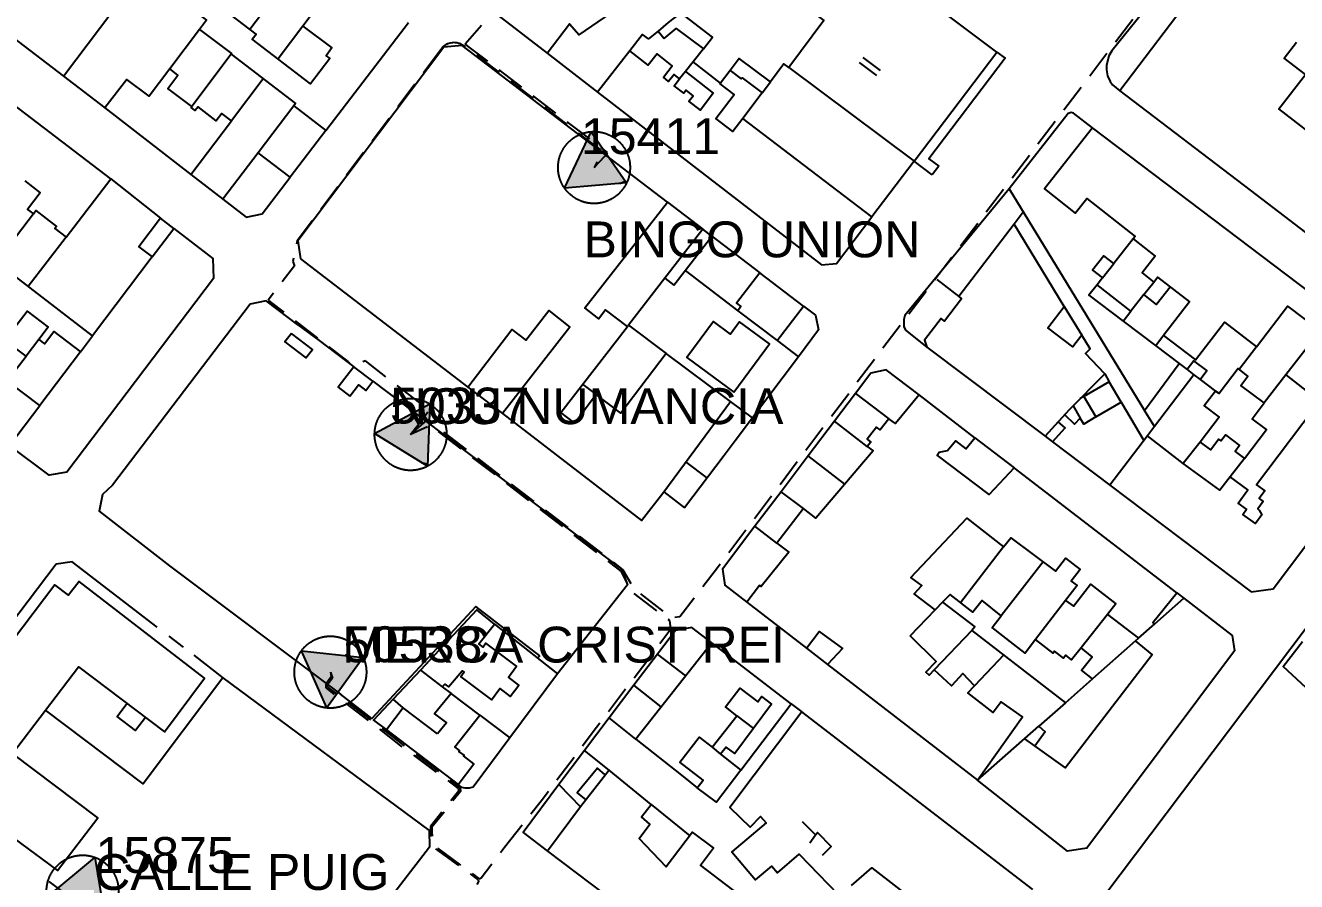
# Model space of a CAD drawing. Header units: millimetres. Extents: x 487814 to 495125, y 4392873 to 4398925.
# Drawn here: x 491716 to 491999.4, y 4396123.3 to 4396314.3 of the extents above; entities that cross this region are included whole.
import ezdxf
from ezdxf.enums import TextEntityAlignment as Align

# ---------------------------------------------------------------- set-up
doc = ezdxf.new("R2010")
doc.units = ezdxf.units.MM
doc.linetypes.add('TRAZOS2', pattern=[9.525, 6.35, -3.175])
for name, color, linetype in [('Cartografia_Base', 8, 'Continuous'), ('Centro_de_Distribucion_posicion', 5, 'Continuous'), ('Centro_de_Distribucion_rotulo', 7, 'Continuous'), ('Centro_de_Distribucion_rotulo_alias', 7, 'Continuous'), ('Tramo_MT__15_S_E_Trazado', 5, 'TRAZOS2')]:
    doc.layers.add(name, color=color, linetype=linetype)
doc.styles.get("Standard").update_dxf_attribs({"font": 'arial.ttf'})

# ---------------------------------------------------------------- blocks, each defined once
blk = doc.blocks.new('CD_EMPRESA_NEW')
blk.add_hatch(color=256).paths.add_polyline_path([(0, 1.003), (0.871, -0.497), (-0.872, -0.496)])
at = {"linetype": 'Continuous'}
for p, q in [((0.102, 0.828), (-0.027, 0.957)), ((-0.872, -0.496), (-0.872, -0.496))]:
    blk.add_line(p, q, dxfattribs=at)
at = {"flags": 128}
for points in [[(1.003, 0), (1.003, -0.011), (1.003, -0.022), (1.003, -0.034), (1.002, -0.045), (1.002, -0.056), (1.001, -0.067), (1, -0.079), (0.999, -0.09), (0.998, -0.102), (0.997, -0.113), (0.996, -0.125), (0.994, -0.136), (0.992, -0.148), (0.991, -0.159), (0.989, -0.171), (0.987, -0.183), (0.984, -0.194), (0.982, -0.206), (0.979, -0.218), (0.977, -0.229), (0.974, -0.241), (0.971, -0.253), (0.968, -0.264), (0.965, -0.276), (0.961, -0.288), (0.958, -0.299), (0.954, -0.311), (0.95, -0.323), (0.946, -0.335), (0.942, -0.346), (0.937, -0.358), (0.933, -0.369), (0.928, -0.381), (0.923, -0.392), (0.918, -0.404), (0.913, -0.415), (0.908, -0.427), (0.903, -0.438), (0.897, -0.45), (0.891, -0.461), (0.885, -0.472), (0.879, -0.483), (0.873, -0.494), (0.867, -0.505), (0.86, -0.516), (0.854, -0.527), (0.847, -0.538), (0.84, -0.549), (0.833, -0.56), (0.825, -0.57), (0.818, -0.581), (0.81, -0.591), (0.803, -0.602), (0.795, -0.612), (0.787, -0.622), (0.779, -0.632), (0.771, -0.642), (0.762, -0.652), (0.754, -0.662), (0.745, -0.672), (0.737, -0.681), (0.728, -0.691), (0.719, -0.7), (0.709, -0.709), (0.7, -0.719), (0.691, -0.728), (0.681, -0.737), (0.672, -0.745), (0.662, -0.754), (0.652, -0.762), (0.642, -0.771), (0.632, -0.779), (0.622, -0.787), (0.612, -0.795), (0.602, -0.803), (0.591, -0.81), (0.581, -0.818), (0.57, -0.825), (0.56, -0.833), (0.549, -0.84), (0.538, -0.847), (0.527, -0.854), (0.516, -0.86), (0.505, -0.867), (0.494, -0.873), (0.483, -0.879), (0.472, -0.885), (0.461, -0.891), (0.45, -0.897), (0.438, -0.903), (0.427, -0.908), (0.415, -0.913), (0.404, -0.918), (0.392, -0.923), (0.381, -0.928), (0.369, -0.933), (0.358, -0.937), (0.346, -0.942), (0.335, -0.946), (0.323, -0.95), (0.311, -0.954), (0.299, -0.958), (0.288, -0.961), (0.276, -0.965), (0.264, -0.968), (0.253, -0.971), (0.241, -0.974), (0.229, -0.977), (0.218, -0.979), (0.206, -0.982), (0.194, -0.984), (0.183, -0.987), (0.171, -0.989), (0.159, -0.991), (0.148, -0.992), (0.136, -0.994), (0.125, -0.996), (0.113, -0.997), (0.102, -0.998), (0.09, -0.999), (0.079, -1), (0.067, -1.001), (0.056, -1.002), (0.045, -1.002), (0.034, -1.003), (0.022, -1.003), (0.011, -1.003), (0, -1.003), (-0.011, -1.003), (-0.022, -1.003), (-0.034, -1.003), (-0.045, -1.002), (-0.056, -1.002), (-0.067, -1.001), (-0.079, -1), (-0.09, -0.999), (-0.102, -0.998), (-0.113, -0.997), (-0.125, -0.996), (-0.136, -0.994), (-0.148, -0.992), (-0.159, -0.991), (-0.171, -0.989), (-0.183, -0.987), (-0.194, -0.984), (-0.206, -0.982), (-0.218, -0.979), (-0.229, -0.977), (-0.241, -0.974), (-0.253, -0.971), (-0.264, -0.968), (-0.276, -0.965), (-0.288, -0.961), (-0.299, -0.958), (-0.311, -0.954), (-0.323, -0.95), (-0.335, -0.946), (-0.346, -0.942), (-0.358, -0.937), (-0.369, -0.933), (-0.381, -0.928), (-0.392, -0.923), (-0.404, -0.918), (-0.415, -0.913), (-0.427, -0.908), (-0.438, -0.903), (-0.45, -0.897), (-0.461, -0.891), (-0.472, -0.885), (-0.483, -0.879), (-0.494, -0.873), (-0.505, -0.867), (-0.516, -0.86), (-0.527, -0.854), (-0.538, -0.847), (-0.549, -0.84), (-0.56, -0.833), (-0.57, -0.825), (-0.581, -0.818), (-0.591, -0.81), (-0.602, -0.803), (-0.612, -0.795), (-0.622, -0.787), (-0.632, -0.779), (-0.642, -0.771), (-0.652, -0.762), (-0.662, -0.754), (-0.672, -0.745), (-0.681, -0.737), (-0.691, -0.728), (-0.7, -0.719), (-0.709, -0.709), (-0.719, -0.7), (-0.728, -0.691), (-0.737, -0.681), (-0.745, -0.672), (-0.754, -0.662), (-0.762, -0.652), (-0.771, -0.642), (-0.779, -0.632), (-0.787, -0.622), (-0.795, -0.612), (-0.803, -0.602), (-0.81, -0.591), (-0.818, -0.581), (-0.825, -0.57), (-0.833, -0.56), (-0.84, -0.549), (-0.847, -0.538), (-0.854, -0.527), (-0.86, -0.516), (-0.867, -0.505), (-0.873, -0.494), (-0.879, -0.483), (-0.885, -0.472), (-0.891, -0.461), (-0.897, -0.45), (-0.903, -0.438), (-0.908, -0.427), (-0.913, -0.415), (-0.918, -0.404), (-0.923, -0.392), (-0.928, -0.381), (-0.933, -0.369), (-0.937, -0.358), (-0.942, -0.346), (-0.946, -0.335), (-0.95, -0.323), (-0.954, -0.311), (-0.958, -0.299), (-0.961, -0.288), (-0.965, -0.276), (-0.968, -0.264), (-0.971, -0.253), (-0.974, -0.241), (-0.977, -0.229), (-0.979, -0.218), (-0.982, -0.206), (-0.984, -0.194), (-0.987, -0.183), (-0.989, -0.171), (-0.991, -0.159), (-0.992, -0.148), (-0.994, -0.136), (-0.996, -0.125), (-0.997, -0.113), (-0.998, -0.102), (-0.999, -0.09), (-1, -0.079), (-1.001, -0.067), (-1.002, -0.056), (-1.002, -0.045), (-1.003, -0.034), (-1.003, -0.022), (-1.003, -0.011), (-1.003, 0), (-1.003, 0.011), (-1.003, 0.022), (-1.003, 0.034), (-1.002, 0.045), (-1.002, 0.056), (-1.001, 0.067), (-1, 0.079), (-0.999, 0.09), (-0.998, 0.102), (-0.997, 0.113), (-0.996, 0.125), (-0.994, 0.136), (-0.992, 0.148), (-0.991, 0.159), (-0.989, 0.171), (-0.987, 0.183), (-0.984, 0.194), (-0.982, 0.206), (-0.979, 0.218), (-0.977, 0.229), (-0.974, 0.241), (-0.971, 0.253), (-0.968, 0.264), (-0.965, 0.276), (-0.961, 0.288), (-0.958, 0.299), (-0.954, 0.311), (-0.95, 0.323), (-0.946, 0.335), (-0.942, 0.346), (-0.937, 0.358), (-0.933, 0.369), (-0.928, 0.381), (-0.923, 0.392), (-0.918, 0.404), (-0.913, 0.415), (-0.908, 0.427), (-0.903, 0.438), (-0.897, 0.45), (-0.891, 0.461), (-0.885, 0.472), (-0.879, 0.483), (-0.873, 0.494), (-0.867, 0.505), (-0.86, 0.516), (-0.854, 0.527), (-0.847, 0.538), (-0.84, 0.549), (-0.833, 0.56), (-0.825, 0.57), (-0.818, 0.581), (-0.81, 0.591), (-0.803, 0.602), (-0.795, 0.612), (-0.787, 0.622), (-0.779, 0.632), (-0.771, 0.642), (-0.762, 0.652), (-0.754, 0.662), (-0.745, 0.672), (-0.737, 0.681), (-0.728, 0.691), (-0.719, 0.7), (-0.709, 0.709), (-0.7, 0.719), (-0.691, 0.728), (-0.681, 0.737), (-0.672, 0.745), (-0.662, 0.754), (-0.652, 0.762), (-0.642, 0.771), (-0.632, 0.779), (-0.622, 0.787), (-0.612, 0.795), (-0.602, 0.803), (-0.591, 0.81), (-0.581, 0.818), (-0.57, 0.825), (-0.56, 0.833), (-0.549, 0.84), (-0.538, 0.847), (-0.527, 0.854), (-0.516, 0.86), (-0.505, 0.867), (-0.494, 0.873), (-0.483, 0.879), (-0.472, 0.885), (-0.461, 0.891), (-0.45, 0.897), (-0.438, 0.903), (-0.427, 0.908), (-0.415, 0.913), (-0.404, 0.918), (-0.392, 0.923), (-0.381, 0.928), (-0.369, 0.933), (-0.358, 0.937), (-0.346, 0.942), (-0.335, 0.946), (-0.323, 0.95), (-0.311, 0.954), (-0.299, 0.958), (-0.288, 0.961), (-0.276, 0.965), (-0.264, 0.968), (-0.253, 0.971), (-0.241, 0.974), (-0.229, 0.977), (-0.218, 0.979), (-0.206, 0.982), (-0.194, 0.984), (-0.183, 0.987), (-0.171, 0.989), (-0.159, 0.991), (-0.148, 0.992), (-0.136, 0.994), (-0.125, 0.996), (-0.113, 0.997), (-0.102, 0.998), (-0.09, 0.999), (-0.079, 1), (-0.067, 1.001), (-0.056, 1.002), (-0.045, 1.002), (-0.034, 1.003), (-0.022, 1.003), (-0.011, 1.003), (0, 1.003), (0.011, 1.003), (0.022, 1.003), (0.034, 1.003), (0.045, 1.002), (0.056, 1.002), (0.067, 1.001), (0.079, 1), (0.09, 0.999), (0.102, 0.998), (0.113, 0.997), (0.125, 0.996), (0.136, 0.994), (0.148, 0.992), (0.159, 0.991), (0.171, 0.989), (0.183, 0.987), (0.194, 0.984), (0.206, 0.982), (0.218, 0.979), (0.229, 0.977), (0.241, 0.974), (0.253, 0.971), (0.264, 0.968), (0.276, 0.965), (0.288, 0.961), (0.299, 0.958), (0.311, 0.954), (0.323, 0.95), (0.335, 0.946), (0.346, 0.942), (0.358, 0.937), (0.369, 0.933), (0.381, 0.928), (0.392, 0.923), (0.404, 0.918), (0.415, 0.913), (0.427, 0.908), (0.438, 0.903), (0.45, 0.897), (0.461, 0.891), (0.472, 0.885), (0.483, 0.879), (0.494, 0.873), (0.505, 0.867), (0.516, 0.86), (0.527, 0.854), (0.538, 0.847), (0.549, 0.84), (0.56, 0.833), (0.57, 0.825), (0.581, 0.818), (0.591, 0.81), (0.602, 0.803), (0.612, 0.795), (0.622, 0.787), (0.632, 0.779), (0.642, 0.771), (0.652, 0.762), (0.662, 0.754), (0.672, 0.745), (0.681, 0.737), (0.691, 0.728), (0.7, 0.719), (0.709, 0.709), (0.719, 0.7), (0.728, 0.691), (0.737, 0.681), (0.745, 0.672), (0.754, 0.662), (0.762, 0.652), (0.771, 0.642), (0.779, 0.632), (0.787, 0.622), (0.795, 0.612), (0.803, 0.602), (0.81, 0.591), (0.818, 0.581), (0.825, 0.57), (0.833, 0.56), (0.84, 0.549), (0.847, 0.538), (0.854, 0.527), (0.86, 0.516), (0.867, 0.505), (0.873, 0.494), (0.879, 0.483), (0.885, 0.472), (0.891, 0.461), (0.897, 0.45), (0.903, 0.438), (0.908, 0.427), (0.913, 0.415), (0.918, 0.404), (0.923, 0.392), (0.928, 0.381), (0.933, 0.369), (0.937, 0.358), (0.942, 0.346), (0.946, 0.335), (0.95, 0.323), (0.954, 0.311), (0.958, 0.299), (0.961, 0.288), (0.965, 0.276), (0.968, 0.264), (0.971, 0.253), (0.974, 0.241), (0.977, 0.229), (0.979, 0.218), (0.982, 0.206), (0.984, 0.194), (0.987, 0.183), (0.989, 0.171), (0.991, 0.159), (0.992, 0.148), (0.994, 0.136), (0.996, 0.125), (0.997, 0.113), (0.998, 0.102), (0.999, 0.09), (1, 0.079), (1.001, 0.067), (1.002, 0.056), (1.002, 0.045), (1.003, 0.034), (1.003, 0.022), (1.003, 0.011), (1.003, 0)], [(0, 1.003), (0.871, -0.497), (-0.872, -0.496), (0, 1.003)]]:
    blk.add_lwpolyline(points, dxfattribs=at)

msp = doc.modelspace()

# ---------------------------------------------------------------- linework, layer by layer
at = {"layer": 'Cartografia_Base'}
for p, q in [((491772.57, 4396322.08, 126.55), (491766.02, 4396313.35, 126.54)), ((491754.79, 4396313.38, 126.43), (491748.13, 4396304.54, 126.43)), ((491777.81, 4396314.08, 126.3), (491772.31, 4396306.77, 126.3)), ((491867.11, 4396309.05, 126.67), (491864.8, 4396306.15, 126.62)), ((491761.8, 4396307.83, 126.7), (491753.04, 4396296.18, 128.29)), ((491832.27, 4396308.06, 125.17), (491843.52, 4396299.39, 125.23)), ((491902.63, 4396307.1, 126.16), (491906.53, 4396304.17, 126.16)), ((491863.1, 4396304.01, 125.3), (491861.81, 4396302.37, 125.3)), ((491873.08, 4396304.19, 127.68), (491870.96, 4396301.38, 127.68)), ((491901.81, 4396305.96, 126.16), (491905.7, 4396303.07, 126.16)), ((491724.48, 4396302.93, 127.05), (491733.66, 4396295.87, 127.14)), ((491768.95, 4396302.37, 126.63), (491761.9, 4396292.98, 126.62)), ((491880.23, 4396299.25, 126.64), (491875.89, 4396293.47, 126.64)), ((491775.8, 4396296.33, 126.65), (491767.87, 4396285.87, 127.97)), ((491782.97, 4396290.84, 126.16), (491774.98, 4396280.41, 127.97)), ((491752.87, 4396281.01, 127.11), (491760, 4396275.49, 127.1)), ((491919.58, 4396282.84, 126.85), (491918.15, 4396280.95, 126.85)), ((491734.97, 4396280.01, 126.77), (491746.1, 4396271.25, 126.69)), ((491859.08, 4396274.87, 124.68), (491866.99, 4396268.82, 124.67)), ((491717.73, 4396272.25, 127.34), (491711.34, 4396263.86, 127.35)), ((491938.43, 4396272.61, 130.49), (491936.38, 4396269.9, 130.49)), ((491725.02, 4396267.05, 126.7), (491716.56, 4396256.03, 126.7)), ((491868.99, 4396267.27, 125.12), (491879.71, 4396259.1, 125.12)), ((491962.96, 4396266.65, 125.74), (491958.62, 4396261.14, 125.75)), ((491744.24, 4396262.62, 127.13), (491730.93, 4396245.04, 127.45)), ((491858.49, 4396257.9, 125.73), (491850.42, 4396247.41, 124.42)), ((491863.02, 4396259.61, 124.53), (491874.79, 4396250.64, 127.08)), ((491956.09, 4396257.93, 124.9), (491954.9, 4396256.42, 124.9)), ((491919.13, 4396257.58, 123.61), (491924.05, 4396253.81, 124.09)), ((491965.31, 4396254.23, 125.87), (491962.41, 4396250.52, 125.87)), ((491947.58, 4396251.55, 126.95), (491951.48, 4396245.15, 126.83)), ((491776.73, 4396247.52, 124.37), (491781.43, 4396243.99, 124.37)), ((491850.17, 4396247.12, 124.42), (491850.42, 4396247.41, 124.42)), ((491850.42, 4396247.41, 124.42), (491858.85, 4396241.1, 124.86)), ((491960.69, 4396248.31, 125.87), (491967.97, 4396242.8, 125.87)), ((491718.92, 4396244.23, 127.96), (491716.1, 4396240.49, 127.96)), ((491781.43, 4396243.99, 124.72), (491789.19, 4396238.14, 124.66)), ((491883.53, 4396243.96, 124.2), (491888.28, 4396240.36, 124.16)), ((491969.72, 4396245.1, 125.87), (491967.97, 4396242.8, 125.87)), ((491728.21, 4396241.48, 127.74), (491719.16, 4396229.5, 127.74)), ((491967.97, 4396242.8, 125.87), (491973.21, 4396238.84, 124.71)), ((491990.45, 4396242.61, 124.98), (491986.55, 4396237.56, 124.98)), ((491956.58, 4396236.54, 125.92), (491957.6, 4396234.81, 125.92)), ((491977.87, 4396235.31, 124.68), (491981.3, 4396232.72, 124.77)), ((491996.98, 4396236.3, 125.14), (491992.13, 4396230.06, 125.24)), ((491814.57, 4396233.59, 126.55), (491822.31, 4396227.74, 126.62)), ((491840.21, 4396234.2, 127.1), (491843.24, 4396231.92, 127.14)), ((491900.99, 4396232.16, 122.76), (491896.32, 4396225.98, 122.76)), ((491951.96, 4396231.5, 125.4), (491951.14, 4396231.02, 125.4)), ((491960.27, 4396230.26, 124.24), (491965.3, 4396221.67, 124.24)), ((491878.03, 4396226.75, 122.89), (491874.18, 4396221.63, 122.89)), ((491949.53, 4396229.39, 125.4), (491951.12, 4396226.7, 125.4)), ((491967.65, 4396224.78, 124.81), (491966.1, 4396222.73, 124.81)), ((491874.18, 4396221.63, 124), (491871.71, 4396218.35, 123.93)), ((491927.61, 4396222.31, 124.13), (491936.4, 4396215.56, 126.39)), ((491944.92, 4396221.4, 124.33), (491957.75, 4396211.73, 124.33)), ((491977.88, 4396221.34, 129.32), (491974.04, 4396216.58, 129.32)), ((491871.71, 4396218.35, 122.89), (491862.92, 4396206.67, 122.89)), ((491890.5, 4396218.29, 124.55), (491884.43, 4396210.27, 124.37)), ((491898.65, 4396211.94, 124.55), (491890.5, 4396218.29, 124.55)), ((491863.14, 4396216.93, 123.95), (491867.92, 4396213.32, 123.95)), ((491987.75, 4396217.65, 125.1), (491984.58, 4396213.59, 125.04)), ((491858.29, 4396210.25, 123.92), (491862.92, 4396206.67, 123.93)), ((491884.43, 4396210.27, 124.37), (491878.61, 4396202.57, 124.33)), ((491889.42, 4396206.5, 124.37), (491884.43, 4396210.27, 124.37)), ((491883.5, 4396198.82, 124.33), (491878.61, 4396202.57, 124.33)), ((491934.05, 4396197.94, 124.88), (491924.46, 4396185.52, 124.86)), ((491748.07, 4396193.77, 124.19), (491786.19, 4396165.09, 123.6)), ((491942.83, 4396194.64, 124.01), (491933.48, 4396182.6, 124.01)), ((491972.7, 4396187.69, 124.37), (491974.24, 4396186.51, 124.37)), ((491920.43, 4396185.63, 125.36), (491918.77, 4396183.9, 125.36)), ((491947.88, 4396186.04, 124), (491941.16, 4396177.3, 124.08)), ((491957.21, 4396182.89, 124.42), (491951.3, 4396175.42, 124.26)), ((491820.53, 4396180.75, 126.85), (491834.56, 4396169.63, 125.13)), ((491926.93, 4396179.35, 124.59), (491918.59, 4396170.54, 127.74)), ((491747.97, 4396178.03, 123.98), (491751.16, 4396175.57, 124.08)), ((491963.47, 4396177, 125.8), (491953.88, 4396168.53, 125.9)), ((491830.65, 4396173.7, 125.78), (491830.14, 4396173.12, 125.87)), ((491856.87, 4396174.07, 124.44), (491851.6, 4396167.13, 124.31)), ((491863.17, 4396169.18, 129.33), (491856.87, 4396174.07, 124.44)), ((491890.07, 4396175.4, 126.35), (491894.77, 4396171.77, 126.35)), ((491934.06, 4396173.88, 124.72), (491927.53, 4396166.97, 124.55)), ((491804.01, 4396170.48, 127.15), (491797.95, 4396164.01, 126.09)), ((491834.56, 4396169.63, 125.13), (491823.96, 4396155.39, 124)), ((491808.9, 4396166.76, 126.09), (491810.91, 4396165.24, 126.09)), ((491851.6, 4396167.13, 124.31), (491846.08, 4396159.82, 124.58)), ((491857.72, 4396162.28, 124.31), (491851.6, 4396167.13, 124.31)), ((491800.2, 4396162.1, 126.09), (491797.95, 4396164.01, 126.09)), ((491886.69, 4396162.97, 123.84), (491889.05, 4396161.16, 123.84)), ((491947.87, 4396163.22, 124.32), (491941.92, 4396157.97, 124.36)), ((491817.29, 4396160.4, 123.99), (491823.96, 4396155.39, 124)), ((491846.08, 4396159.82, 124.58), (491840.6, 4396152.58, 124.45)), ((491852.05, 4396155.11, 123.79), (491846.08, 4396159.82, 124.58)), ((491874.59, 4396160.29, 125.21), (491878.27, 4396157.43, 125.19)), ((491869.05, 4396153.28, 125.07), (491870.96, 4396151.77, 125.06)), ((491938.73, 4396155.15, 122.26), (491940.99, 4396153.52, 122.46)), ((491846.07, 4396148.15, 124.45), (491840.6, 4396152.58, 124.45)), ((491855.44, 4396140.55, 125.98), (491864.08, 4396133.53, 125.84)), ((491889.17, 4396136.74, 125.22), (491892.13, 4396133.73, 125.52)), ((491890.81, 4396132, 125.52), (491892.13, 4396133.73, 125.52))]:
    msp.add_line(p, q, dxfattribs=at)
for points in [[(491914.12, 4396284.01, 126.28), (491932.56, 4396308.33, 126.79), (491904.49, 4396329.37, 125.35), (491856.44, 4396366.46, 123.14), (491852.39, 4396365.91, 123.72), (491819.86, 4396323, 123.77), (491820.3, 4396317.29, 123.72), (491832.27, 4396308.06, 123.63), (491837.23, 4396314.61, 123.87), (491839.41, 4396312.16, 123.81), (491857.81, 4396324.81, 124.46), (491854.88, 4396329.07, 124.44), (491862.62, 4396339.21, 124.36), (491893.98, 4396315.33, 124.83), (491886.14, 4396304.87, 124.12), (491914.12, 4396284.01, 126.28)], [(492022.31, 4396325.12, 122.08), (491995.03, 4396345.91, 122.66), (491959.96, 4396299.7, 122.83), (491988.98, 4396277.53, 122.43)], [(491711.26, 4396330.98, 125.07), (491718.26, 4396340.36, 124.87), (491725.63, 4396334.85, 124.81), (491726.11, 4396335.49, 124.79), (491733.57, 4396329.87, 124.67), (491732.06, 4396327.86, 124.7), (491739.21, 4396322.5, 124.75), (491742.06, 4396326.28, 124.72), (491756.31, 4396315.4, 124.79), (491754.79, 4396313.38, 124.89), (491760.69, 4396308.92, 124.99)], [(491683.96, 4396333.96, 125.49), (491724.48, 4396302.93, 125.03), (491735.25, 4396317.24, 124.83), (491728.11, 4396322.59, 124.84), (491727.89, 4396322.29, 124.85), (491725.25, 4396324.27, 124.88), (491727.43, 4396327.11, 124.82), (491723.24, 4396330.33, 124.87), (491719.74, 4396325.78, 124.96), (491719.1, 4396326.27, 124.97), (491720.16, 4396327.66, 124.94), (491716.35, 4396330.55, 124.98), (491714.72, 4396328.4, 125.03)], [(491715.8, 4396279.58, 124.88), (491719.26, 4396276.94, 124.87), (491716.44, 4396273.24, 124.95), (491717.73, 4396272.25, 124.94), (491718.27, 4396272.98, 124.93), (491722.9, 4396269.44, 124.9), (491722.53, 4396268.96, 124.91), (491725.02, 4396267.05, 124.9), (491734.97, 4396280.01, 124.55), (491676.47, 4396324.82, 124.77)], [(491972, 4396325.79, 122.83), (491958.21, 4396308.59, 122.9), (491957.53, 4396307.47, 122.9), (491956.96, 4396305.32, 122.9), (491956.96, 4396304.38, 122.9), (491957.22, 4396303.02, 122.9), (491957.77, 4396301.77, 122.9), (491958.29, 4396301.01, 122.9), (491959.96, 4396299.7, 122.9)], [(491781.53, 4396319.01, 124.11), (491777.81, 4396314.08, 124.12), (491784.28, 4396309.23, 124.2), (491782.98, 4396307.49, 124.23), (491783.81, 4396306.87, 124.23), (491779.54, 4396301.26, 124.27), (491766.51, 4396311.19, 124.34), (491767.37, 4396312.32, 124.26), (491758.9, 4396318.79, 124.57)], [(491760.69, 4396308.92, 124.99), (491761.93, 4396308, 124.83), (491761.8, 4396307.83, 124.83), (491776.21, 4396296.87, 124.3), (491775.8, 4396296.33, 124.36), (491782.97, 4396290.84, 124.56), (491801.39, 4396314.9, 123.95)], [(491858.39, 4396311.34, 124), (491861.07, 4396313.57, 124.12), (491867.11, 4396309.05, 124.03), (491869.16, 4396311.62, 124.14), (491862.12, 4396317.03, 124.29), (491859.25, 4396314.93, 124.16), (491857.04, 4396313.01, 124.05), (491858.39, 4396311.34, 124)], [(491857.04, 4396313.01, 125.66), (491854.86, 4396311.23, 125.66), (491853.55, 4396312.2, 125.62), (491850.71, 4396308.59, 125.04)], [(491777.29, 4396262.24, 124.17), (491814.57, 4396233.59, 123.76), (491824.43, 4396246.48, 123.35), (491827.54, 4396244.1, 123.33), (491832.65, 4396250.65, 123.27), (491837.33, 4396247, 123.23), (491822.31, 4396227.74, 123.64), (491853.33, 4396203.82, 123.19), (491858.29, 4396210.25, 123.1), (491873.19, 4396230.37, 123.14), (491858.85, 4396241.1, 123.19), (491848.74, 4396227.75, 123.18), (491843.24, 4396231.92, 123.22), (491838.43, 4396225.57, 123.28), (491835.36, 4396227.94, 123.3), (491850.17, 4396247.12, 123.12), (491845.31, 4396250.81, 123.15), (491843.82, 4396248.85, 123.17), (491840.66, 4396251.26, 123.19), (491859.08, 4396274.87, 123.2), (491813.37, 4396309.79, 123.56), (491809.24, 4396309.43, 123.87), (491776.68, 4396266.2, 123.5), (491777.29, 4396262.24, 124.17)], [(492016.99, 4396278.97, 122.2), (491995.42, 4396295.62, 121.98), (492001.37, 4396303.33, 121.71), (491996.63, 4396306.97, 121.61), (491999.38, 4396310.54, 121.95)], [(491850.71, 4396308.59, 123.84), (491843.52, 4396299.39, 123.53), (491893.48, 4396260.86, 123.04), (491896.79, 4396261.14, 123.01), (491904.7, 4396271.58, 123.49), (491875.89, 4396293.47, 123.72), (491873.69, 4396290.57, 123.63), (491869.87, 4396293.47, 123.66), (491873.96, 4396298.85, 123.84), (491870.83, 4396301.2, 123.87), (491870.96, 4396301.38, 123.87), (491864.8, 4396306.15, 123.93), (491863.1, 4396304.01, 123.86), (491869.31, 4396299.16, 123.8), (491866.47, 4396295.37, 123.67), (491863.9, 4396297.37, 123.7), (491864.82, 4396298.56, 123.74), (491863.24, 4396299.8, 123.75), (491862.72, 4396299.14, 123.73), (491860.59, 4396300.81, 123.75), (491861.81, 4396302.37, 123.8), (491860.59, 4396303.33, 123.81), (491859.36, 4396301.78, 123.76), (491858.19, 4396302.7, 123.77), (491860.18, 4396305.22, 123.86), (491856.79, 4396307.9, 123.89), (491854.79, 4396305.37, 123.8), (491850.71, 4396308.59, 123.84)], [(491880.23, 4396299.25, 123.94), (491882.05, 4396301.69, 124.01), (491875.1, 4396306.9, 124.06), (491873.08, 4396304.19, 123.97), (491875.54, 4396302.35, 123.95), (491875.73, 4396302.6, 123.96), (491880.23, 4396299.25, 123.94)], [(491932.56, 4396308.33, 128.58), (491934.38, 4396306.96, 126.85), (491917.37, 4396284.52, 126.85), (491919.58, 4396282.84, 126.85)], [(491752.87, 4396281.01, 124.75), (491761.9, 4396292.98, 124.81), (491759.73, 4396294.62, 124.81), (491758.51, 4396293, 124.83), (491754.44, 4396296.07, 124.93), (491753.82, 4396295.25, 124.94), (491752.88, 4396295.96, 124.94), (491753.04, 4396296.18, 124.94), (491747.71, 4396300.2, 124.96), (491749.95, 4396303.17, 124.94), (491748.13, 4396304.54, 124.94), (491743.57, 4396298.47, 124.98), (491738.58, 4396302.23, 124.99), (491733.66, 4396295.87, 124.98), (491752.87, 4396281.01, 124.75)], [(491886.14, 4396304.87, 126.65), (491885.04, 4396305.69, 126.64), (491882.05, 4396301.69, 126.64)], [(491953.9, 4396291.44, 125.26), (491949.64, 4396294.68, 125.11), (491949.07, 4396294.84, 125.1), (491948.45, 4396294.6, 125.08), (491935.27, 4396277.79, 124.91), (491965.44, 4396228.4, 124.77)], [(492007.95, 4396250.43, 123.04), (491953.9, 4396291.44, 122.9), (491943.16, 4396277.79, 123.28), (491950, 4396272.41, 122.92), (491952.58, 4396275.68, 122.77), (491963.38, 4396267.17, 123.12), (491962.96, 4396266.65, 123.13), (491967.85, 4396262.82, 123.14), (491964.91, 4396259.05, 123.33), (491967.5, 4396257.02, 123.3), (491968.37, 4396258.14, 123.16), (491975.48, 4396252.62, 123.05), (491969.72, 4396245.1, 123.23), (491976.86, 4396239.65, 122.8), (491983.3, 4396248.07, 123), (491990.45, 4396242.61, 122.94), (491997.36, 4396251.65, 123.09), (492004.63, 4396246.15, 123.1), (491996.98, 4396236.3, 122.81), (492004.57, 4396230.41, 122.29)], [(491765.14, 4396271.52, 124.55), (491768.75, 4396272.26, 124.44), (491774.98, 4396280.41, 124.49), (491767.87, 4396285.87, 124.76), (491760, 4396275.49, 124.66), (491765.14, 4396271.52, 124.55)], [(491918.15, 4396280.95, 126.85), (491914.12, 4396284.01, 126.85), (491904.7, 4396271.58, 126.82)], [(491935.27, 4396277.79, 122.86), (491912.06, 4396249.59, 122.86), (491911.78, 4396248.68, 122.86), (491911.79, 4396247.11, 122.86), (491912.16, 4396246.26, 122.88), (491916.95, 4396242.48, 122.82)], [(491988.98, 4396277.53, 122.43), (492008.91, 4396262.31, 122.2)], [(491744.24, 4396262.62, 124.69), (491749.07, 4396269, 124.54), (491746.1, 4396271.25, 124.54), (491741.27, 4396264.87, 124.71), (491744.24, 4396262.62, 124.69)], [(491943.28, 4396222.64, 122.51), (491948.77, 4396228.61, 122.83), (491956.58, 4396236.54, 122.81), (491952.3, 4396241.07, 123.09), (491953.34, 4396242.1, 122.79), (491951.48, 4396245.15, 123.25), (491949.51, 4396242.55, 123.53), (491943.94, 4396246.84, 123.63), (491947.58, 4396251.55, 123.93), (491936.38, 4396269.9, 124.76), (491924.05, 4396253.81, 123.44), (491924.66, 4396253.31, 123.42), (491920.83, 4396248.31, 123.12), (491920.1, 4396248.91, 123.11), (491916.38, 4396244.03, 122.87), (491916.95, 4396242.48, 122.84), (491943.28, 4396222.64, 122.51)], [(491749.07, 4396269, 125.36), (491757.71, 4396262.26, 125.29), (491757.88, 4396257.83, 125.49), (491725.22, 4396214.65, 125.48), (491721.23, 4396213.93, 125.57), (491712.43, 4396220.61, 125.59)], [(491860.49, 4396256.35, 123.08), (491868.99, 4396267.27, 123.13), (491866.99, 4396268.82, 123.14), (491858.49, 4396257.9, 123.19), (491860.49, 4396256.35, 123.08)], [(491712.43, 4396220.61, 124.68), (491719.16, 4396229.5, 125.04), (491711.92, 4396234.98, 125.11), (491716.1, 4396240.49, 125.18), (491711.38, 4396244.06, 125.24), (491716.35, 4396250.54, 125.25), (491721, 4396246.98, 125.2), (491718.92, 4396244.23, 125.23), (491720.21, 4396243.25, 125.22), (491722.31, 4396245.99, 125.18), (491728.21, 4396241.48, 125.16), (491730.93, 4396245.04, 125.07), (491709.49, 4396261.44, 125.21)], [(491956.09, 4396257.93, 122.8), (491958.62, 4396261.14, 122.91), (491956.4, 4396262.89, 122.69), (491953.87, 4396259.68, 123.01), (491956.09, 4396257.93, 122.8)], [(491883.53, 4396243.96, 123.18), (491889.42, 4396251.68, 123), (491879.71, 4396259.1, 123.05), (491874.52, 4396252.31, 123.21), (491875.49, 4396251.56, 123.21), (491874.79, 4396250.64, 123.25), (491883.53, 4396243.96, 123.18)], [(491960.69, 4396248.31, 125.44), (491962.41, 4396250.52, 125.44), (491954.9, 4396256.42, 125.44), (491953.06, 4396254.08, 125.44), (491960.69, 4396248.31, 125.44)], [(491971.19, 4396255.92, 126.01), (491968.14, 4396252.02, 126.01), (491965.31, 4396254.23, 126.01), (491967.5, 4396257.02, 126.01)], [(491776.73, 4396247.52, 124.93), (491769.66, 4396252.84, 124.81), (491766.07, 4396252.09, 125.17), (491735.38, 4396211.74, 125.82), (491733.14, 4396209.64, 125.82), (491732.39, 4396205.9, 125.52), (491748.07, 4396193.77, 125.83)], [(491889.42, 4396251.68, 124.18), (491892.13, 4396249.61, 124.18), (491892.79, 4396246.36, 124.18), (491888.28, 4396240.36, 124.16)], [(491873.89, 4396232.46, 123.15), (491881.88, 4396243.23, 123.24), (491875.19, 4396248.19, 123.29), (491873.12, 4396245.39, 123.28), (491869.33, 4396248.2, 123.25), (491863.42, 4396240.23, 123.19), (491873.89, 4396232.46, 123.15)], [(491775.25, 4396245.57, 124.38), (491773.82, 4396243.69, 124.38), (491778.51, 4396240.13, 124.34), (491779.94, 4396242.01, 124.35), (491775.25, 4396245.57, 124.38)], [(491788.29, 4396231.61, 124.14), (491790.2, 4396234.12, 124.17), (491791.83, 4396232.87, 124.14), (491793.4, 4396234.94, 124.15), (491789.19, 4396238.14, 124.23), (491785.72, 4396233.58, 124.19), (491788.29, 4396231.61, 124.14)], [(491888.28, 4396240.36, 124.16), (491878.03, 4396226.75, 124.12), (491873.19, 4396230.37, 124.12)], [(491976.45, 4396236.37, 122.87), (491967.65, 4396224.78, 124.93), (491965.44, 4396228.4, 124.93), (491973.21, 4396238.84, 124.93), (491974.98, 4396237.49, 124.93)], [(491976.45, 4396236.37, 122.87), (491977.87, 4396235.31, 122.91), (491979.36, 4396237.28, 122.9), (491976.47, 4396239.46, 122.8), (491974.98, 4396237.49, 122.81), (491976.45, 4396236.37, 122.87)], [(491915.2, 4396231.84, 124.8), (491907.86, 4396237.47, 124.17), (491904.45, 4396236.73, 124.17), (491900.99, 4396232.16, 127.57), (491908.49, 4396226.52, 127.59)], [(491980.67, 4396220.31, 122.6), (491981.95, 4396222, 122.6), (491982.48, 4396221.6, 122.58), (491983.49, 4396222.94, 122.58), (491986.65, 4396220.56, 122.42), (491985.64, 4396219.23, 122.42), (491987.75, 4396217.65, 122.31), (491992.65, 4396224.14, 122.46), (491989.47, 4396226.54, 122.61), (491992.13, 4396230.06, 122.71), (491986.96, 4396233.99, 122.95), (491988.53, 4396236.06, 122.98), (491986.32, 4396237.74, 122.95), (491982.07, 4396232.14, 122.94), (491981.3, 4396232.72, 122.93), (491978.79, 4396229.41, 122.9), (491982.12, 4396226.89, 122.75), (491977.88, 4396221.34, 122.71), (491980.14, 4396219.6, 122.6), (491980.67, 4396220.31, 122.6)], [(491793.4, 4396234.94, 124.66), (491848.87, 4396192.99, 123.99), (491850.18, 4396189.49, 124.16), (491834.56, 4396169.63, 125.13)], [(491954.63, 4396226.95, 122.84), (491960.27, 4396230.26, 122.83), (491957.6, 4396234.81, 122.82), (491951.96, 4396231.5, 123.04), (491954.63, 4396226.95, 122.84)], [(491913.22, 4396178.1, 122.4), (491918.77, 4396183.9, 122.25), (491914.13, 4396187.47, 122.34), (491915.8, 4396189.38, 122.25), (491913.37, 4396191.17, 122.33), (491925.85, 4396204.34, 122.26), (491934.05, 4396197.94, 122.2), (491935.65, 4396200.02, 122.22), (491945.58, 4396192.58, 122.18), (491947.83, 4396195.45, 122.11), (491951.13, 4396192.93, 122.05), (491949.14, 4396190.32, 122.33), (491950.41, 4396189.35, 122.39), (491947.88, 4396186.04, 122.43), (491949.62, 4396184.71, 122.49), (491953.39, 4396189.64, 122.27), (491959.1, 4396185.27, 122.42), (491957.21, 4396182.89, 122.52), (491964.15, 4396177.6, 122.39), (491967.74, 4396180.77, 122.22), (491967.31, 4396181.1, 122.22), (491972.7, 4396187.69, 121.87), (491936.4, 4396215.56, 122.4), (491930.86, 4396209.67, 122.39), (491919.26, 4396218.43, 122.5), (491919.69, 4396219.08, 122.49), (491921.5, 4396219.48, 122.53), (491923.29, 4396221.6, 122.57), (491925.61, 4396219.82, 122.54), (491927.61, 4396222.31, 122.54), (491915.2, 4396231.84, 122.74), (491909.91, 4396225.45, 122.81), (491908.49, 4396226.52, 122.8), (491906.56, 4396224.05, 122.77), (491905.74, 4396224.69, 122.77), (491903.62, 4396221.97, 122.76), (491904.43, 4396221.34, 122.76), (491903.66, 4396220.35, 122.76), (491904.96, 4396219.36, 122.75), (491892.21, 4396204.36, 122.89), (491889.42, 4396206.5, 122.95), (491883.5, 4396198.82, 123.21), (491886.14, 4396196.79, 123.11), (491879.97, 4396189.1, 122.84), (491879.63, 4396189.36, 122.85), (491876.78, 4396185.66, 122.84), (491890.07, 4396175.4, 122.62), (491892.92, 4396179.1, 122.62), (491898.14, 4396175.28, 122.54), (491894.77, 4396171.77, 122.54), (491928.24, 4396145.92, 122.08), (491938.26, 4396160.05, 122.29), (491933.51, 4396163.41, 122.29), (491931.71, 4396161.06, 122.24), (491926.05, 4396165.4, 122.24), (491927.53, 4396166.97, 122.27), (491924.96, 4396169.7, 122.27), (491922.46, 4396167.01, 122.22), (491918.59, 4396170.54, 122.27), (491917.44, 4396169.32, 122.28), (491916.69, 4396170.06, 122.29), (491919.01, 4396172.42, 122.28), (491913.22, 4396178.1, 122.4)], [(492039.36, 4396229.99, 121.39), (491956.62, 4396120.3, 121.7), (491989.41, 4396095.26, 121.34)], [(491951.12, 4396226.7, 125.4), (491949.84, 4396225.34, 124.68), (491947.66, 4396227.4, 124.68)], [(491954.63, 4396226.95, 122.84), (491951.91, 4396225.36, 125.4), (491951.12, 4396226.7, 125.4)], [(492003.25, 4396228.83, 122.3), (491990.44, 4396211.84, 122.08), (491992.31, 4396210.43, 121.99), (491991.05, 4396208.76, 122.01), (491991.94, 4396208.08, 121.97), (491990.69, 4396206.43, 122), (491991.05, 4396206.14, 121.99), (491991.6, 4396205.08, 121.96), (491990.2, 4396203.15, 121.99), (491987.36, 4396205.2, 122.12), (491988.19, 4396206.35, 122.1), (491986.32, 4396207.7, 122.19), (491988.51, 4396210.72, 122.12), (491984.58, 4396213.59, 122.31), (491982.27, 4396210.63, 122.37), (491974.04, 4396216.58, 122.75)], [(491903.66, 4396220.35, 124.55), (491896.32, 4396225.98, 124.55), (491890.5, 4396218.29, 124.55)], [(491944.92, 4396221.4, 124.86), (491947.79, 4396224.54, 124.86), (491946.21, 4396225.82, 122.72), (491943.28, 4396222.64, 122.51), (491944.92, 4396221.4, 124.86)], [(491974.04, 4396216.58, 122.75), (491966.1, 4396222.73, 122.87), (491957.75, 4396211.73, 122.33), (491989.27, 4396187.96, 122.15), (491994.15, 4396188.62, 122.15), (492005.31, 4396203.43, 121.43)], [(491878.61, 4396202.57, 124.33), (491871.35, 4396192.96, 124.33), (491871.91, 4396189.42, 124.32), (491876.78, 4396185.66, 124.32)], [(491745.36, 4396180.03, 123.98), (491726.42, 4396194.6, 125.95), (491722.78, 4396194.12, 125.75), (491706.3, 4396172.41, 125.23)], [(491697.24, 4396149.7, 125.24), (491694.91, 4396146.64, 125.19), (491723.1, 4396125.78, 123.85), (491732.08, 4396137.51, 124.1), (491713.06, 4396151.9, 124.39), (491727.83, 4396171.18, 124.11), (491746.99, 4396156.73, 124.04), (491755.87, 4396168.69, 123.61), (491727.92, 4396190.26, 124.23), (491725.56, 4396187.19, 124.21), (491722.52, 4396189.5, 124.22), (491694.16, 4396152.05, 125.56), (491697.24, 4396149.7, 125.24)], [(491936.23, 4396176.27, 122.45), (491931.47, 4396180.01, 122.38), (491933.48, 4396182.6, 122.28), (491929.25, 4396186.02, 122.17), (491927.15, 4396183.42, 122.21), (491922.11, 4396187.38, 122.18), (491920.43, 4396185.63, 122.21), (491927.64, 4396180.1, 122.34), (491926.93, 4396179.35, 122.37), (491947.87, 4396163.22, 122.45), (491953.88, 4396168.53, 122.49), (491951.41, 4396170.48, 122.54), (491953.8, 4396173.47, 122.54), (491951.3, 4396175.42, 122.54), (491949.21, 4396172.78, 122.53), (491947.91, 4396173.81, 122.53), (491947.4, 4396173.16, 122.52), (491945.42, 4396174.68, 122.51), (491945.11, 4396174.27, 122.5), (491941.16, 4396177.3, 122.51), (491938.82, 4396174.24, 122.45), (491936.23, 4396176.27, 122.45)], [(491830.65, 4396173.7, 125.78), (491816.38, 4396184.68, 123.6), (491793.18, 4396159.72, 123.71), (491786.19, 4396165.09, 123.68)], [(491967.74, 4396180.77, 122.22), (491974.24, 4396186.51, 121.8), (491985.02, 4396178.23, 121.77), (491985.55, 4396174.75, 121.71), (491952.59, 4396130.74, 121.56), (491948.29, 4396130.14, 121.58), (491928.24, 4396145.92, 122.08), (491941.92, 4396157.97, 122.33), (491943.32, 4396156.7, 122.35), (491940.99, 4396153.52, 122.31), (491947.75, 4396148.71, 122.17), (491967.19, 4396173.96, 122.25), (491963.47, 4396177, 122.4), (491964.15, 4396177.6, 122.39)], [(491808.9, 4396166.76, 122.21), (491809.5, 4396167.38, 122.21), (491810.28, 4396166.79, 122.49), (491813.36, 4396170.34, 122.45), (491813.76, 4396170.01, 122.6), (491813.02, 4396169.02, 122.63), (491819.85, 4396163.88, 123.5), (491821.7, 4396166.35, 123.39), (491824.05, 4396164.59, 123.4), (491825.98, 4396167.16, 123.29), (491823.64, 4396168.92, 123.28), (491825.45, 4396171.33, 123.18), (491818.62, 4396176.47, 122.17), (491817.99, 4396175.63, 122.24), (491817.05, 4396176.38, 121.97), (491820.53, 4396180.75, 121.7), (491816.57, 4396183.89, 120.54), (491804.01, 4396170.48, 120.5), (491808.9, 4396166.76, 122.21)], [(491869, 4396176.57, 129.88), (491864.55, 4396179.98, 124.3), (491860.86, 4396179.35, 124.4), (491856.87, 4396174.07, 124.44)], [(491862.23, 4396147.04, 123.15), (491865.75, 4396144.26, 123.16), (491867.07, 4396145.92, 123.15), (491861.86, 4396149.93, 123.14), (491866.19, 4396155.55, 123.09), (491869.05, 4396153.28, 123.1), (491874.59, 4396160.29, 122.95), (491872.03, 4396162.28, 122.99), (491875.26, 4396166.49, 122.86), (491879.22, 4396163.44, 122.79), (491880.09, 4396164.57, 122.73), (491882.3, 4396162.86, 122.68), (491874.14, 4396151.87, 123.06), (491872.19, 4396153.32, 123.09), (491870.96, 4396151.77, 123.1), (491875.46, 4396148.19, 123.08), (491886.69, 4396162.97, 122.51), (491869, 4396176.57, 122.89), (491852.05, 4396155.11, 123.08), (491862.23, 4396147.04, 123.15)], [(492007.58, 4396160.88, 121.72), (491996.39, 4396171.3, 121.72), (492000.65, 4396176.83, 121.72)], [(491753.49, 4396173.78, 124.2), (491759.97, 4396168.79, 124.78), (491742.22, 4396145.12, 125.52), (491720.47, 4396161.58, 125.53)], [(491759.97, 4396168.79, 123.51), (491806.01, 4396134.71, 122.91), (491806.02, 4396131.03, 123.17), (491779.44, 4396096.43, 123.16), (491777.45, 4396094.52, 123.17), (491775.72, 4396093.34, 123.17), (491773.93, 4396092.47, 123.18), (491772.02, 4396091.85, 123.18), (491769.44, 4396091.46, 123.19), (491767.32, 4396091.49, 123.19), (491764.61, 4396092, 123.2), (491762.74, 4396092.68, 123.2), (491760.49, 4396093.96, 123.21), (491721.22, 4396123.35, 123.57)], [(491807.83, 4396156.3, 122.57), (491800.2, 4396162.1, 121.29), (491796.43, 4396157.15, 120.75), (491812.44, 4396144.96, 123.06), (491815.96, 4396149.59, 123.3), (491813.65, 4396151.35, 123.38), (491813.77, 4396151.52, 123.38), (491812.62, 4396152.36, 123.25), (491812.76, 4396152.54, 123.28), (491811.68, 4396153.37, 123.13), (491817.29, 4396160.4, 123.51), (491810.91, 4396165.24, 122.91), (491807.15, 4396160.75, 122.56), (491809.83, 4396158.76, 122.95), (491807.83, 4396156.3, 122.57)], [(491742.7, 4396159.95, 126.58), (491740.51, 4396157.05, 126.58), (491736.41, 4396160.14, 126.58), (491738.6, 4396163.04, 126.58)], [(491797.95, 4396164.01, 126.09), (491793.57, 4396159.32, 126), (491796.43, 4396157.15, 126.07)], [(491940.59, 4396121.55, 121.7), (491889.05, 4396161.16, 122.46), (491873.02, 4396139.82, 123.18), (491877.53, 4396135.45, 123.18), (491879.87, 4396137.82, 123.1), (491881.08, 4396136.39, 123.08), (491873.46, 4396129.97, 123.28), (491878.75, 4396123.69, 123.28), (491882.38, 4396126.75, 123.21), (491883.62, 4396125.31, 123.21), (491888.45, 4396129.43, 123), (491897.09, 4396120.52, 123.05)], [(491823.96, 4396155.39, 124), (491815.77, 4396144.4, 124.62), (491814.9, 4396144.15, 124.65), (491813.98, 4396144.15, 124.68), (491813.28, 4396144.33, 123.9), (491812.44, 4396144.96, 123.9)], [(491840.6, 4396152.58, 124.45), (491834.85, 4396144.99, 124.72), (491839.73, 4396140.01, 124.68)], [(491902.53, 4396099.51, 123.57), (491866.48, 4396126.95, 123.05), (491869.4, 4396130.82, 123.22), (491864.7, 4396134.36, 123.24), (491858.84, 4396126.58, 122.83), (491852.79, 4396132.9, 123.17), (491855.2, 4396136.14, 123.18), (491853.35, 4396137.76, 123.16), (491855.44, 4396140.55, 123.17), (491846.07, 4396148.15, 123.13), (491839.73, 4396140.01, 123.12), (491832.37, 4396130.14, 123.05), (491864.59, 4396105.69, 122.2)], [(491845.25, 4396147.11, 126.16), (491843.51, 4396148.58, 126.16), (491838.97, 4396143.1, 126.16), (491840.91, 4396141.52, 126.16)], [(491875.46, 4396148.19, 125.4), (491870.03, 4396141.01, 125.49), (491865.75, 4396144.26, 125.49)], [(491834.85, 4396144.99, 123.14), (491826.9, 4396134.25, 123.14), (491832.37, 4396130.14, 123.05)], [(491892.13, 4396133.73, 125.52), (491892.54, 4396134.26, 125.52), (491895.6, 4396131.12, 125.52), (491893.57, 4396129.15, 125.52)], [(491900.15, 4396122.42, 123.08), (491904.64, 4396126.39, 123.18), (491915.96, 4396117.65, 122.95)]]:
    msp.add_polyline3d(points, dxfattribs=at)
at = {"layer": 'Tramo_MT__15_S_E_Trazado', "flags": 128}
for points in [[(491814.63, 4396309.65), (491813.99, 4396310.13), (491818.89, 4396315.73), (491818.27, 4396316.47), (491817.78, 4396317.33), (491817.42, 4396318.24), (491817.21, 4396319.21), (491817.16, 4396320.2), (491817.23, 4396320.89), (491819.04, 4396323.28), (491845.18, 4396357.82), (491844.18, 4396358.57), (491850.15, 4396366.6), (491845.54, 4396370.1), (491846.39, 4396371.21), (491846.8, 4396374.56), (491845.55, 4396377.28), (491788.03, 4396421.14), (491792.81, 4396427.41), (491793.19, 4396430.58)], [(491801.84, 4396223.04), (491804.79, 4396225.61), (491805.33, 4396226.3), (491807.75, 4396224.59), (491849.18, 4396192.88), (491851.54, 4396188.7), (491860.03, 4396182.13), (491861.83, 4396182.44), (491865.35, 4396187.05), (491870.26, 4396193.36), (491906.16, 4396241.04), (491988.85, 4396349.93), (491988.51, 4396351.2), (491939.47, 4396389.04), (491922.19, 4396402.54), (491921.56, 4396402.5), (491919.04, 4396399.48), (491917.78, 4396398.5)], [(491808.49, 4396308.76), (491808.98, 4396309.43), (491809.28, 4396309.7), (491809.52, 4396309.87), (491809.76, 4396310.03), (491810.15, 4396310.21), (491810.68, 4396310.38), (491811.16, 4396310.46), (491811.42, 4396310.49), (491811.69, 4396310.47), (491812.15, 4396310.42), (491812.57, 4396310.33), (491812.72, 4396310.27), (491812.97, 4396310.17), (491813.58, 4396309.82), (491813.68, 4396309.74), (491844.76, 4396286.05), (491844.45, 4396285.65), (491842.74, 4396282.56)], [(491842.74, 4396282.56), (491845.17, 4396285.11), (491845.77, 4396285.9), (491844.97, 4396286.51), (491814.63, 4396309.65)], [(491808.49, 4396308.76), (491776.53, 4396266.2), (491775.58, 4396261.62), (491775.98, 4396260.65), (491770.07, 4396252.98), (491770.54, 4396252.62), (491787.86, 4396239.28)], [(491801.84, 4396223.04), (491804.18, 4396226.08), (491806.01, 4396228.46), (491791.76, 4396239.44), (491788.83, 4396238.53), (491787.86, 4396239.28)], [(491822.75, 4396130.99), (491830.91, 4396141.3), (491842.57, 4396156.8), (491855.43, 4396173.69), (491859.82, 4396179.67), (491859.6, 4396181.52), (491850.83, 4396188.24), (491848.87, 4396192.49), (491806.1, 4396225.22), (491805.8, 4396224.83), (491801.84, 4396223.04)], [(491783.95, 4396170.03), (491784.14, 4396168.95), (491782.93, 4396167.36), (491782.91, 4396166.52), (491799.61, 4396153.63), (491812.47, 4396144.09), (491812.58, 4396143.54), (491806.24, 4396135.61), (491806.21, 4396134.59), (491806.39, 4396131.72), (491806.73, 4396131.14), (491816.1, 4396124.31), (491816.88, 4396123.74), (491816.96, 4396123.32), (491816.57, 4396122.67)], [(491783.95, 4396170.03), (491784.45, 4396168.69), (491783.25, 4396167.11), (491783.3, 4396166.7), (491798.68, 4396154.93), (491812.85, 4396144.2), (491812.96, 4396143.42), (491806.58, 4396135.45), (491806.58, 4396134.49), (491806.71, 4396132.14), (491806.94, 4396131.46), (491817.09, 4396123.97), (491817.56, 4396124.15), (491820, 4396127.37), (491822.75, 4396130.99)]]:
    msp.add_lwpolyline(points, dxfattribs=at)

# ---------------------------------------------------------------- block references
at = {"layer": 'Centro_de_Distribucion_posicion', "yscale": 8, "zscale": 8}
for p, xscale, rotation in [((491842.74, 4396282.56), 7.999999999617477, 244.7575922467075), ((491801.84, 4396223.04), 8.000000000004075, 208.1930624512331), ((491783.95, 4396170.03), 7.999999999703483, 294.0716263583204), ((491728.7, 4396121.19), 8.000000000370761, 99.61972972373086)]:
    msp.add_blockref('CD_EMPRESA_NEW', p, dxfattribs=dict(at, xscale=xscale, rotation=rotation))

# ---------------------------------------------------------------- texts
at = {"layer": 'Centro_de_Distribucion_rotulo'}
for s, p in [('15411', (491839.8, 4396283.16)), ('50337', (491797.25, 4396223.08)), ('50538', (491786.77, 4396169.85)), ('15875', (491731.57, 4396122.85))]:
    msp.add_text(s, height=8, dxfattribs=at).set_placement(p, align=Align.BOTTOM_LEFT)
at = {"layer": 'Centro_de_Distribucion_rotulo_alias'}
for s, p in [('BINGO UNION', (491840.38, 4396260.14)), ('NOU NUMANCIA', (491797.43, 4396222.94)), ('MERCA CRIST REI', (491786.59, 4396169.77)), ('CALLE PUIG', (491731.28, 4396119.06))]:
    msp.add_text(s, height=8, dxfattribs=at).set_placement(p, align=Align.BOTTOM_LEFT)

doc.saveas('drawing.dxf')
